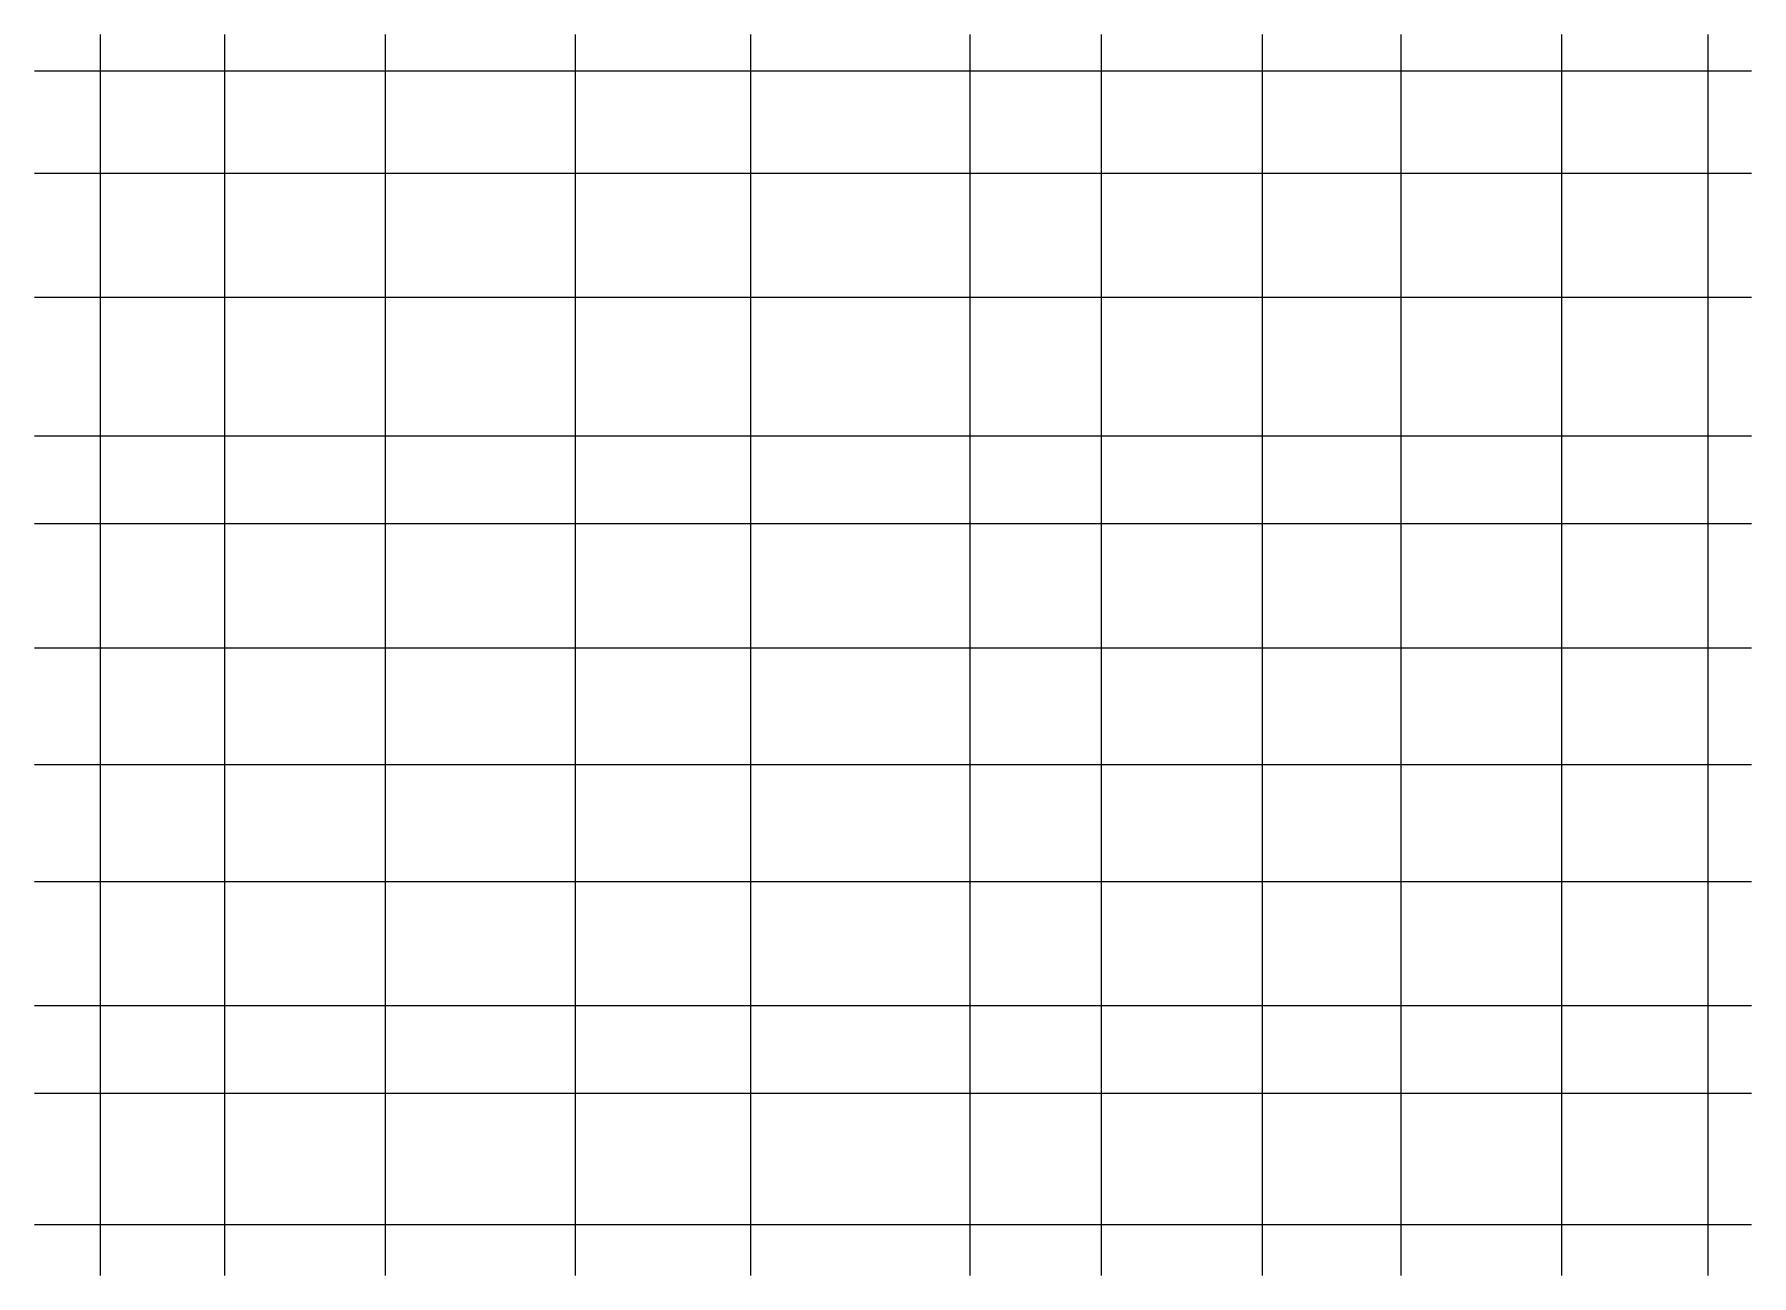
# Model space of a CAD drawing. Extents: x 178 to 549, y 79 to 348.
import ezdxf

# ---------------------------------------------------------------- set-up
doc = ezdxf.new("R2010")
doc.units = 0
doc.layers.get('0').update_dxf_attribs({"linetype": 'CONTINUOUS'})

msp = doc.modelspace()

# ---------------------------------------------------------------- linework, layer by layer
for p, q in [((191.96, 347.78), (191.96, 339.89)), ((218.83, 347.78), (218.83, 339.89)), ((253.59, 347.78), (253.59, 339.89)), ((294.68, 347.78), (294.68, 339.89)), ((332.61, 347.78), (332.61, 339.89)), ((380.02, 347.78), (380.02, 339.89)), ((408.46, 347.78), (408.46, 339.89)), ((443.23, 347.78), (443.23, 339.89)), ((473.26, 347.78), (473.26, 339.89)), ((508.02, 347.78), (508.02, 339.89)), ((539.63, 347.78), (539.63, 339.89)), ((177.74, 339.89), (191.96, 339.89)), ((191.96, 339.89), (191.96, 317.78)), ((191.96, 339.89), (218.83, 339.89)), ((218.83, 339.89), (218.83, 317.78)), ((218.83, 339.89), (253.59, 339.89)), ((253.59, 339.89), (253.59, 317.78)), ((253.59, 339.89), (294.68, 339.89)), ((294.68, 339.89), (294.68, 317.78)), ((294.68, 339.89), (332.61, 339.89)), ((332.61, 339.89), (332.61, 317.78)), ((332.61, 339.89), (380.02, 339.89)), ((380.02, 339.89), (380.02, 317.78)), ((380.02, 339.89), (408.46, 339.89)), ((408.46, 339.89), (408.46, 317.78)), ((408.46, 339.89), (443.23, 339.89)), ((443.23, 339.89), (443.23, 317.78)), ((443.23, 339.89), (473.26, 339.89)), ((473.26, 339.89), (473.26, 317.78)), ((473.26, 339.89), (508.02, 339.89)), ((508.02, 339.89), (508.02, 317.78)), ((508.02, 339.89), (539.63, 339.89)), ((539.63, 339.89), (549.11, 339.89)), ((539.63, 339.89), (539.63, 317.78)), ((177.74, 317.78), (191.96, 317.78)), ((191.96, 317.78), (218.83, 317.78)), ((191.96, 317.78), (191.96, 290.93)), ((218.83, 317.78), (253.59, 317.78)), ((218.83, 317.78), (218.83, 290.93)), ((253.59, 317.78), (294.68, 317.78)), ((253.59, 317.78), (253.59, 290.93)), ((294.68, 317.78), (332.61, 317.78)), ((294.68, 317.78), (294.68, 290.93)), ((332.61, 317.78), (380.02, 317.78)), ((332.61, 317.78), (332.61, 290.93)), ((380.02, 317.78), (408.46, 317.78)), ((380.02, 317.78), (380.02, 290.93)), ((408.46, 317.78), (443.23, 317.78)), ((408.46, 317.78), (408.46, 290.93)), ((443.23, 317.78), (473.26, 317.78)), ((443.23, 317.78), (443.23, 290.93)), ((473.26, 317.78), (508.02, 317.78)), ((473.26, 317.78), (473.26, 290.93)), ((508.02, 317.78), (539.63, 317.78)), ((508.02, 317.78), (508.02, 290.93)), ((539.63, 317.78), (549.11, 317.78)), ((539.63, 317.78), (539.63, 290.93)), ((177.74, 290.93), (191.96, 290.93)), ((191.96, 290.93), (218.83, 290.93)), ((191.96, 290.93), (191.96, 260.93)), ((218.83, 290.93), (253.59, 290.93)), ((218.83, 290.93), (218.83, 260.93)), ((253.59, 290.93), (294.68, 290.93)), ((253.59, 290.93), (253.59, 260.93)), ((294.68, 290.93), (332.61, 290.93)), ((294.68, 290.93), (294.68, 260.93)), ((332.61, 290.93), (380.02, 290.93)), ((332.61, 290.93), (332.61, 260.93)), ((380.02, 290.93), (408.46, 290.93)), ((380.02, 290.93), (380.02, 260.93)), ((408.46, 290.93), (443.23, 290.93)), ((408.46, 290.93), (408.46, 260.93)), ((443.23, 290.93), (473.26, 290.93)), ((443.23, 290.93), (443.23, 260.93)), ((473.26, 290.93), (508.02, 290.93)), ((473.26, 290.93), (473.26, 260.93)), ((508.02, 290.93), (539.63, 290.93)), ((508.02, 290.93), (508.02, 260.93)), ((539.63, 290.93), (549.11, 290.93)), ((539.63, 290.93), (539.63, 260.93)), ((177.74, 260.93), (191.96, 260.93)), ((191.96, 260.93), (218.83, 260.93)), ((191.96, 260.93), (191.96, 241.98)), ((218.83, 260.93), (253.59, 260.93)), ((218.83, 260.93), (218.83, 241.98)), ((253.59, 260.93), (294.68, 260.93)), ((253.59, 260.93), (253.59, 241.98)), ((294.68, 260.93), (332.61, 260.93)), ((294.68, 260.93), (294.68, 241.98)), ((332.61, 260.93), (380.02, 260.93)), ((332.61, 260.93), (332.61, 241.98)), ((380.02, 260.93), (408.46, 260.93)), ((380.02, 260.93), (380.02, 241.98)), ((408.46, 260.93), (443.23, 260.93)), ((408.46, 260.93), (408.46, 241.98)), ((443.23, 260.93), (473.26, 260.93)), ((443.23, 260.93), (443.23, 241.98)), ((473.26, 260.93), (508.02, 260.93)), ((473.26, 260.93), (473.26, 241.98)), ((508.02, 260.93), (539.63, 260.93)), ((508.02, 260.93), (508.02, 241.98)), ((539.63, 260.93), (549.11, 260.93)), ((539.63, 260.93), (539.63, 241.98)), ((177.74, 241.98), (191.96, 241.98)), ((191.96, 241.98), (218.83, 241.98)), ((191.96, 241.98), (191.96, 215.13)), ((218.83, 241.98), (253.59, 241.98)), ((218.83, 241.98), (218.83, 215.13)), ((253.59, 241.98), (294.68, 241.98)), ((253.59, 241.98), (253.59, 215.13)), ((294.68, 241.98), (332.61, 241.98)), ((294.68, 241.98), (294.68, 215.13)), ((332.61, 241.98), (380.02, 241.98)), ((332.61, 241.98), (332.61, 215.13)), ((380.02, 241.98), (408.46, 241.98)), ((380.02, 241.98), (380.02, 215.13)), ((408.46, 241.98), (443.23, 241.98)), ((408.46, 241.98), (408.46, 215.13)), ((443.23, 241.98), (473.26, 241.98)), ((443.23, 241.98), (443.23, 215.13)), ((473.26, 241.98), (508.02, 241.98)), ((473.26, 241.98), (473.26, 215.13)), ((508.02, 241.98), (539.63, 241.98)), ((508.02, 241.98), (508.02, 215.13)), ((539.63, 241.98), (549.11, 241.98)), ((539.63, 241.98), (539.63, 215.13)), ((177.74, 215.13), (191.96, 215.13)), ((191.96, 215.13), (218.83, 215.13)), ((191.96, 215.13), (191.96, 189.87)), ((218.83, 215.13), (253.59, 215.13)), ((218.83, 215.13), (218.83, 189.87)), ((253.59, 215.13), (294.68, 215.13)), ((253.59, 215.13), (253.59, 189.87)), ((294.68, 215.13), (332.61, 215.13)), ((294.68, 215.13), (294.68, 189.87)), ((332.61, 215.13), (380.02, 215.13)), ((332.61, 215.13), (332.61, 189.87)), ((380.02, 215.13), (408.46, 215.13)), ((380.02, 215.13), (380.02, 189.87)), ((408.46, 215.13), (443.23, 215.13)), ((408.46, 215.13), (408.46, 189.87)), ((443.23, 215.13), (473.26, 215.13)), ((443.23, 215.13), (443.23, 189.87)), ((473.26, 215.13), (508.02, 215.13)), ((473.26, 215.13), (473.26, 189.87)), ((508.02, 215.13), (539.63, 215.13)), ((508.02, 215.13), (508.02, 189.87)), ((539.63, 215.13), (549.11, 215.13)), ((539.63, 215.13), (539.63, 189.87)), ((177.74, 189.87), (191.96, 189.87)), ((191.96, 189.87), (218.83, 189.87)), ((191.96, 189.87), (191.96, 164.6)), ((218.83, 189.87), (253.59, 189.87)), ((218.83, 189.87), (218.83, 164.6)), ((253.59, 189.87), (294.68, 189.87)), ((253.59, 189.87), (253.59, 164.6)), ((294.68, 189.87), (332.61, 189.87)), ((294.68, 189.87), (294.68, 164.6)), ((332.61, 189.87), (380.02, 189.87)), ((332.61, 189.87), (332.61, 164.6)), ((380.02, 189.87), (408.46, 189.87)), ((380.02, 189.87), (380.02, 164.6)), ((408.46, 189.87), (443.23, 189.87)), ((408.46, 189.87), (408.46, 164.6)), ((443.23, 189.87), (473.26, 189.87)), ((443.23, 189.87), (443.23, 164.6)), ((473.26, 189.87), (508.02, 189.87)), ((473.26, 189.87), (473.26, 164.6)), ((508.02, 189.87), (539.63, 189.87)), ((508.02, 189.87), (508.02, 164.6)), ((539.63, 189.87), (549.11, 189.87)), ((539.63, 189.87), (539.63, 164.6)), ((177.74, 164.6), (191.96, 164.6)), ((191.96, 164.6), (218.83, 164.6)), ((191.96, 164.6), (191.96, 137.75)), ((218.83, 164.6), (253.59, 164.6)), ((218.83, 164.6), (218.83, 137.75)), ((253.59, 164.6), (294.68, 164.6)), ((253.59, 164.6), (253.59, 137.75)), ((294.68, 164.6), (332.61, 164.6)), ((294.68, 164.6), (294.68, 137.75)), ((332.61, 164.6), (380.02, 164.6)), ((332.61, 164.6), (332.61, 137.75)), ((380.02, 164.6), (408.46, 164.6)), ((380.02, 164.6), (380.02, 137.75)), ((408.46, 164.6), (443.23, 164.6)), ((408.46, 164.6), (408.46, 137.75)), ((443.23, 164.6), (473.26, 164.6)), ((443.23, 164.6), (443.23, 137.75)), ((473.26, 164.6), (508.02, 164.6)), ((473.26, 164.6), (473.26, 137.75)), ((508.02, 164.6), (539.63, 164.6)), ((508.02, 164.6), (508.02, 137.75)), ((539.63, 164.6), (549.11, 164.6)), ((539.63, 164.6), (539.63, 137.75)), ((177.74, 137.75), (191.96, 137.75)), ((191.96, 137.75), (218.83, 137.75)), ((191.96, 137.75), (191.96, 118.8)), ((218.83, 137.75), (253.59, 137.75)), ((218.83, 137.75), (218.83, 118.8)), ((253.59, 137.75), (294.68, 137.75)), ((253.59, 137.75), (253.59, 118.8)), ((294.68, 137.75), (332.61, 137.75)), ((294.68, 137.75), (294.68, 118.8)), ((332.61, 137.75), (380.02, 137.75)), ((332.61, 137.75), (332.61, 118.8)), ((380.02, 137.75), (408.46, 137.75)), ((380.02, 137.75), (380.02, 118.8)), ((408.46, 137.75), (443.23, 137.75)), ((408.46, 137.75), (408.46, 118.8)), ((443.23, 137.75), (473.26, 137.75)), ((443.23, 137.75), (443.23, 118.8)), ((473.26, 137.75), (508.02, 137.75)), ((473.26, 137.75), (473.26, 118.8)), ((508.02, 137.75), (539.63, 137.75)), ((508.02, 137.75), (508.02, 118.8)), ((539.63, 137.75), (549.11, 137.75)), ((539.63, 137.75), (539.63, 118.8)), ((177.74, 118.8), (191.96, 118.8)), ((191.96, 118.8), (218.83, 118.8)), ((191.96, 118.8), (191.96, 90.38)), ((218.83, 118.8), (253.59, 118.8)), ((218.83, 118.8), (218.83, 90.38)), ((253.59, 118.8), (294.68, 118.8)), ((253.59, 118.8), (253.59, 90.38)), ((294.68, 118.8), (332.61, 118.8)), ((294.68, 118.8), (294.68, 90.38)), ((332.61, 118.8), (380.02, 118.8)), ((332.61, 118.8), (332.61, 90.38)), ((380.02, 118.8), (408.46, 118.8)), ((380.02, 118.8), (380.02, 90.38)), ((408.46, 118.8), (443.23, 118.8)), ((408.46, 118.8), (408.46, 90.38)), ((443.23, 118.8), (473.26, 118.8)), ((443.23, 118.8), (443.23, 90.38)), ((473.26, 118.8), (508.02, 118.8)), ((473.26, 118.8), (473.26, 90.38)), ((508.02, 118.8), (539.63, 118.8)), ((508.02, 118.8), (508.02, 90.38)), ((539.63, 118.8), (549.11, 118.8)), ((539.63, 118.8), (539.63, 90.38)), ((177.74, 90.38), (191.96, 90.38)), ((191.96, 90.38), (191.96, 79.33)), ((191.96, 90.38), (218.83, 90.38)), ((218.83, 90.38), (218.83, 79.33)), ((218.83, 90.38), (253.59, 90.38)), ((253.59, 90.38), (253.59, 79.33)), ((253.59, 90.38), (294.68, 90.38)), ((294.68, 90.38), (294.68, 79.33)), ((294.68, 90.38), (332.61, 90.38)), ((332.61, 90.38), (332.61, 79.33)), ((332.61, 90.38), (380.02, 90.38)), ((380.02, 90.38), (380.02, 79.33)), ((380.02, 90.38), (408.46, 90.38)), ((408.46, 90.38), (408.46, 79.33)), ((408.46, 90.38), (443.23, 90.38)), ((443.23, 90.38), (443.23, 79.33)), ((443.23, 90.38), (473.26, 90.38)), ((473.26, 90.38), (473.26, 79.33)), ((473.26, 90.38), (508.02, 90.38)), ((508.02, 90.38), (508.02, 79.33)), ((508.02, 90.38), (539.63, 90.38)), ((539.63, 90.38), (539.63, 79.33)), ((539.63, 90.38), (549.11, 90.38))]:
    msp.add_line(p, q)

doc.saveas('drawing.dxf')
